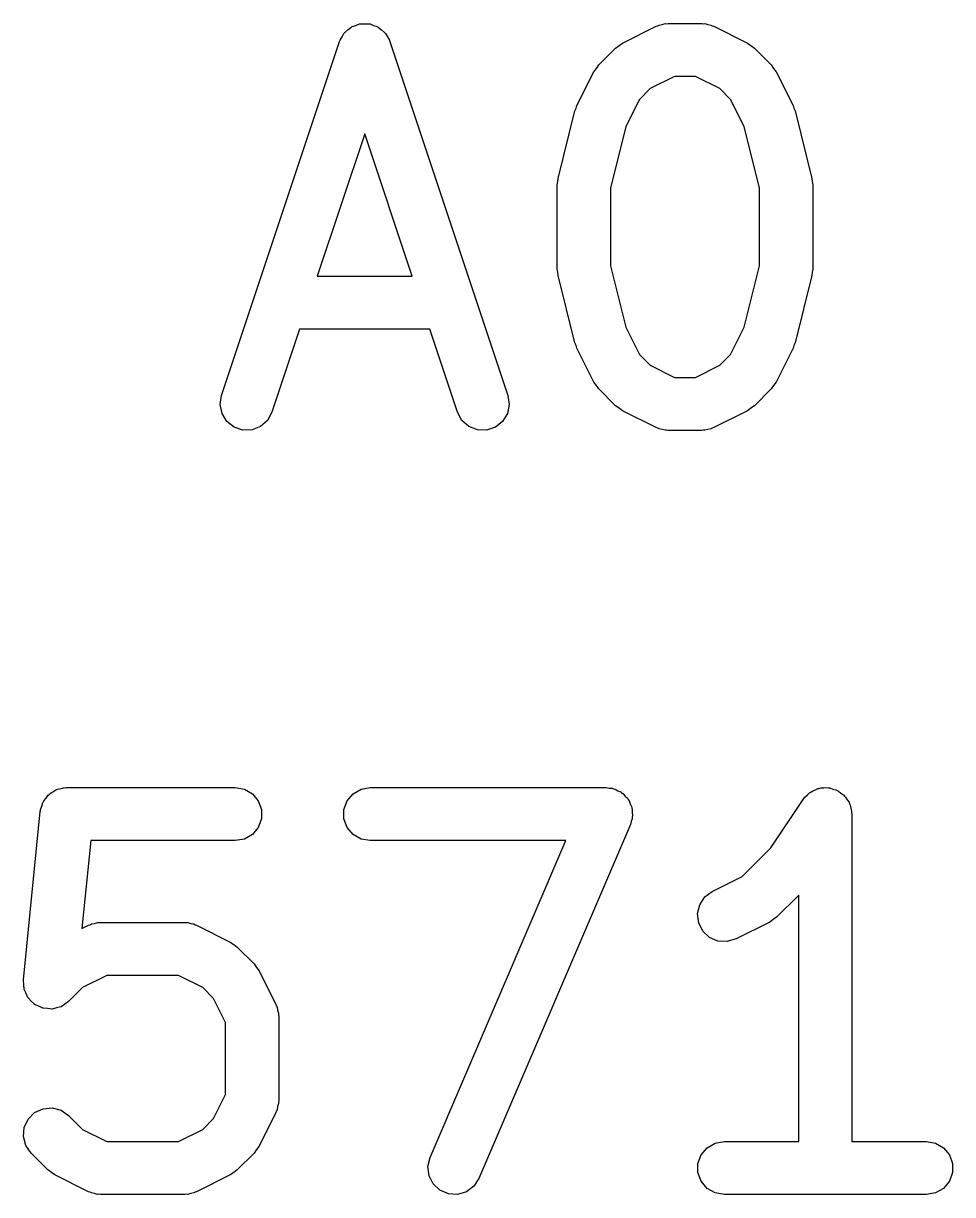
# Model space of a CAD drawing. Extents: x 51.7 to 146.1, y -97.1 to -36.3.
# Drawn here: x 83.046 to 85.671, y -66.059 to -62.75 of the extents above; entities that cross this region are included whole.
import ezdxf

# ---------------------------------------------------------------- set-up
doc = ezdxf.new("R2010")
doc.units = 0
doc.header["$MEASUREMENT"] = 0
doc.layers.add('BLACK', color=7, linetype='CONTINUOUS')

msp = doc.modelspace()

# ---------------------------------------------------------------- linework, layer by layer
at = {"layer": 'BLACK', "linetype": 'CONTINUOUS'}
for p, q in [((83.9542, -62.7756), (83.9628, -62.7688)), ((83.9628, -62.7688), (83.9711, -62.7615)), ((83.9711, -62.7615), (83.973, -62.7607)), ((83.973, -62.7607), (83.9746, -62.7594)), ((83.9746, -62.7594), (83.9851, -62.7559)), ((83.9851, -62.7559), (83.9953, -62.7519)), ((83.9953, -62.7519), (83.9974, -62.7518)), ((83.9974, -62.7518), (83.9993, -62.7512)), ((83.9993, -62.7512), (84.0103, -62.7515)), ((84.0103, -62.7515), (84.0213, -62.7512)), ((84.0213, -62.7512), (84.0233, -62.7518)), ((84.0233, -62.7518), (84.0254, -62.7519)), ((84.0254, -62.7519), (84.0356, -62.7559)), ((84.0356, -62.7559), (84.046, -62.7594)), ((84.046, -62.7594), (84.0477, -62.7607)), ((84.0477, -62.7607), (84.0496, -62.7615)), ((84.0496, -62.7615), (84.0578, -62.7688)), ((84.0578, -62.7688), (84.0664, -62.7756)), ((84.7387, -62.8059), (84.8339, -62.7583)), ((84.8339, -62.7583), (84.8381, -62.7571)), ((84.8381, -62.7571), (84.8418, -62.7549)), ((84.8418, -62.7549), (84.8505, -62.7534)), ((84.8505, -62.7534), (84.8589, -62.7509)), ((84.8589, -62.7509), (84.8632, -62.7511)), ((84.8632, -62.7511), (84.8675, -62.7504)), ((84.8675, -62.7504), (84.9627, -62.7504)), ((84.9627, -62.7504), (84.967, -62.7511)), ((84.967, -62.7511), (84.9713, -62.7509)), ((84.9713, -62.7509), (84.9797, -62.7534)), ((84.9797, -62.7534), (84.9884, -62.7549)), ((84.9884, -62.7549), (84.9921, -62.7571)), ((84.9921, -62.7571), (84.9963, -62.7583)), ((84.9963, -62.7583), (85.0915, -62.8059)), ((83.6058, -63.8017), (83.9392, -62.8017)), ((83.9392, -62.8017), (83.9402, -62.7998)), ((83.9402, -62.7998), (83.9406, -62.7978)), ((83.9406, -62.7978), (83.9463, -62.7884)), ((83.9463, -62.7884), (83.9516, -62.7788)), ((83.9516, -62.7788), (83.9531, -62.7774)), ((83.9531, -62.7774), (83.9542, -62.7756)), ((84.0664, -62.7756), (84.0675, -62.7774)), ((84.0675, -62.7774), (84.0691, -62.7788)), ((84.0691, -62.7788), (84.0743, -62.7884)), ((84.0743, -62.7884), (84.0801, -62.7978)), ((84.0801, -62.7978), (84.0805, -62.7998)), ((84.0805, -62.7998), (84.0815, -62.8017)), ((84.0815, -62.8017), (84.4148, -63.8017)), ((84.6716, -62.8676), (84.7192, -62.82)), ((84.7192, -62.82), (84.729, -62.8131)), ((84.729, -62.8131), (84.7387, -62.8059)), ((85.0915, -62.8059), (85.1012, -62.8131)), ((85.1012, -62.8131), (85.111, -62.82)), ((85.111, -62.82), (85.1586, -62.8676)), ((84.6647, -62.8774), (84.6716, -62.8676)), ((85.1586, -62.8676), (85.1655, -62.8774)), ((84.6099, -62.9823), (84.6575, -62.8871)), ((84.6575, -62.8871), (84.6647, -62.8774)), ((84.8852, -62.9004), (84.8167, -62.9346)), ((84.945, -62.9004), (84.8852, -62.9004)), ((85.0135, -62.9346), (84.945, -62.9004)), ((85.1655, -62.8774), (85.1727, -62.8871)), ((85.1727, -62.8871), (85.2203, -62.9823)), ((84.8167, -62.9346), (84.7863, -62.965)), ((85.0439, -62.965), (85.0135, -62.9346)), ((84.7863, -62.965), (84.7478, -63.042)), ((85.0824, -63.042), (85.0439, -62.965)), ((84.5566, -63.1881), (84.6042, -62.9977)), ((84.6042, -62.9977), (84.6076, -62.9902)), ((84.6076, -62.9902), (84.6099, -62.9823)), ((85.2203, -62.9823), (85.2226, -62.9902)), ((85.2226, -62.9902), (85.226, -62.9977)), ((85.226, -62.9977), (85.2736, -63.1881)), ((84.0103, -63.0625), (83.8763, -63.4647)), ((84.1444, -63.4647), (84.0103, -63.0625)), ((84.7478, -63.042), (84.7044, -63.2156)), ((85.1258, -63.2156), (85.0824, -63.042)), ((84.5544, -63.2063), (84.556, -63.1973)), ((84.556, -63.1973), (84.5566, -63.1881)), ((85.2736, -63.1881), (85.2742, -63.1973)), ((85.2742, -63.1973), (85.2758, -63.2063)), ((84.5544, -63.4444), (84.5544, -63.2063)), ((84.7044, -63.2156), (84.7044, -63.4352)), ((85.1258, -63.4352), (85.1258, -63.2156)), ((85.2758, -63.2063), (85.2758, -63.4444)), ((83.8763, -63.4647), (84.1444, -63.4647)), ((84.556, -63.4535), (84.5544, -63.4444)), ((84.5566, -63.4626), (84.556, -63.4535)), ((84.6042, -63.6531), (84.5566, -63.4626)), ((84.7044, -63.4352), (84.7478, -63.6087)), ((85.0824, -63.6087), (85.1258, -63.4352)), ((85.2736, -63.4626), (85.226, -63.6531)), ((85.2742, -63.4535), (85.2736, -63.4626)), ((85.2758, -63.4444), (85.2742, -63.4535)), ((83.8263, -63.6147), (83.7482, -63.8491)), ((84.1944, -63.6147), (83.8263, -63.6147)), ((84.2725, -63.8491), (84.1944, -63.6147)), ((84.7478, -63.6087), (84.7863, -63.6857)), ((85.0439, -63.6857), (85.0824, -63.6087)), ((84.6076, -63.6606), (84.6042, -63.6531)), ((84.6099, -63.6684), (84.6076, -63.6606)), ((85.2226, -63.6606), (85.2203, -63.6684)), ((85.226, -63.6531), (85.2226, -63.6606)), ((84.6575, -63.7637), (84.6099, -63.6684)), ((84.7863, -63.6857), (84.8167, -63.7161)), ((85.0135, -63.7161), (85.0439, -63.6857)), ((85.2203, -63.6684), (85.1727, -63.7637)), ((84.8167, -63.7161), (84.8852, -63.7504)), ((84.945, -63.7504), (85.0135, -63.7161)), ((84.6647, -63.7733), (84.6575, -63.7637)), ((84.8852, -63.7504), (84.945, -63.7504)), ((85.1727, -63.7637), (85.1655, -63.7733)), ((84.6716, -63.7832), (84.6647, -63.7733)), ((84.7192, -63.8308), (84.6716, -63.7832)), ((85.1586, -63.7832), (85.111, -63.8308)), ((85.1655, -63.7733), (85.1586, -63.7832)), ((83.602, -63.8274), (83.6058, -63.8017)), ((83.6072, -63.8529), (83.602, -63.8274)), ((84.4186, -63.8274), (84.4134, -63.8529)), ((84.4148, -63.8017), (84.4186, -63.8274)), ((83.6209, -63.8751), (83.6072, -63.8529)), ((83.7482, -63.8491), (83.7357, -63.872)), ((84.2849, -63.872), (84.2725, -63.8491)), ((84.4134, -63.8529), (84.3998, -63.8751)), ((84.729, -63.8377), (84.7192, -63.8308)), ((84.7387, -63.8448), (84.729, -63.8377)), ((84.8339, -63.8925), (84.7387, -63.8448)), ((85.0915, -63.8448), (84.9963, -63.8925)), ((85.1012, -63.8377), (85.0915, -63.8448)), ((85.111, -63.8308), (85.1012, -63.8377)), ((83.6413, -63.8913), (83.6209, -63.8751)), ((83.666, -63.8996), (83.6413, -63.8913)), ((83.7163, -63.8893), (83.692, -63.8989)), ((83.7357, -63.872), (83.7163, -63.8893)), ((84.3044, -63.8893), (84.2849, -63.872)), ((84.3286, -63.8989), (84.3044, -63.8893)), ((84.3794, -63.8913), (84.3547, -63.8996)), ((84.3998, -63.8751), (84.3794, -63.8913)), ((84.8381, -63.8937), (84.8339, -63.8925)), ((84.8418, -63.8959), (84.8381, -63.8937)), ((84.8505, -63.8974), (84.8418, -63.8959)), ((84.9884, -63.8959), (84.9797, -63.8974)), ((84.9921, -63.8937), (84.9884, -63.8959)), ((84.9963, -63.8925), (84.9921, -63.8937)), ((83.692, -63.8989), (83.666, -63.8996)), ((84.3547, -63.8996), (84.3286, -63.8989)), ((84.8589, -63.8999), (84.8505, -63.8974)), ((84.8632, -63.8996), (84.8589, -63.8999)), ((84.8675, -63.9004), (84.8632, -63.8996)), ((84.9627, -63.9004), (84.8675, -63.9004)), ((84.967, -63.8996), (84.9627, -63.9004)), ((84.9713, -63.8999), (84.967, -63.8996)), ((84.9797, -63.8974), (84.9713, -63.8999)), ((83.1203, -64.9269), (83.1292, -64.9218)), ((83.1292, -64.9218), (83.1377, -64.916)), ((83.1377, -64.916), (83.1404, -64.9153)), ((83.1404, -64.9153), (83.1429, -64.9139)), ((83.1429, -64.9139), (83.153, -64.9121)), ((83.153, -64.9121), (83.1629, -64.9096)), ((83.1629, -64.9096), (83.1657, -64.9099)), ((83.1657, -64.9099), (83.1685, -64.9094)), ((83.1685, -64.9094), (83.6447, -64.9094)), ((83.6447, -64.9094), (83.6704, -64.9139)), ((83.6704, -64.9139), (83.6929, -64.9269)), ((83.9775, -64.9269), (84, -64.9139)), ((84, -64.9139), (84.0257, -64.9094)), ((84.0257, -64.9094), (84.6923, -64.9094)), ((84.6923, -64.9094), (84.7008, -64.9109)), ((84.7008, -64.9109), (84.7095, -64.9114)), ((84.7095, -64.9114), (84.7136, -64.9131)), ((84.7136, -64.9131), (84.718, -64.9139)), ((84.718, -64.9139), (84.7255, -64.9182)), ((84.7255, -64.9182), (84.7334, -64.9216)), ((84.7334, -64.9216), (84.7367, -64.9247)), ((85.267, -64.9239), (85.2707, -64.9221)), ((85.2707, -64.9221), (85.2739, -64.9194)), ((85.2739, -64.9194), (85.2823, -64.9164)), ((85.2823, -64.9164), (85.2903, -64.9124)), ((85.2903, -64.9124), (85.2944, -64.9119)), ((85.2944, -64.9119), (85.2984, -64.9105)), ((85.2984, -64.9105), (85.3073, -64.9105)), ((85.3073, -64.9105), (85.3162, -64.9095)), ((85.3162, -64.9095), (85.3202, -64.9105)), ((85.3202, -64.9105), (85.3244, -64.9105)), ((85.3244, -64.9105), (85.3328, -64.9136)), ((85.3328, -64.9136), (85.3415, -64.9157)), ((85.3415, -64.9157), (85.345, -64.918)), ((85.345, -64.918), (85.3489, -64.9194)), ((85.3489, -64.9194), (85.3557, -64.9252)), ((83.0982, -64.9617), (83.1009, -64.9518)), ((83.1009, -64.9518), (83.1026, -64.9495)), ((83.1026, -64.9495), (83.1036, -64.9469)), ((83.1036, -64.9469), (83.1102, -64.939)), ((83.1102, -64.939), (83.1162, -64.9307)), ((83.1162, -64.9307), (83.1185, -64.9291)), ((83.1185, -64.9291), (83.1203, -64.9269)), ((83.6929, -64.9269), (83.7097, -64.9469)), ((83.7097, -64.9469), (83.7186, -64.9714)), ((83.9518, -64.9714), (83.9607, -64.9469)), ((83.9607, -64.9469), (83.9775, -64.9269)), ((84.7367, -64.9247), (84.7405, -64.9269)), ((84.7405, -64.9269), (84.7461, -64.9335)), ((84.7461, -64.9335), (84.7524, -64.9395)), ((84.7524, -64.9395), (84.7544, -64.9434)), ((84.7544, -64.9434), (84.7573, -64.9469)), ((84.7573, -64.9469), (84.7602, -64.955)), ((84.7602, -64.955), (84.7641, -64.9627)), ((85.1579, -65.0795), (85.249, -64.9428)), ((85.249, -64.9428), (85.2518, -64.9398)), ((85.2518, -64.9398), (85.2539, -64.9362)), ((85.2539, -64.9362), (85.2608, -64.9304)), ((85.2608, -64.9304), (85.267, -64.9239)), ((85.3557, -64.9252), (85.3632, -64.9301)), ((85.3632, -64.9301), (85.3657, -64.9335)), ((85.3657, -64.9335), (85.3688, -64.9362)), ((85.3688, -64.9362), (85.3733, -64.9439)), ((85.3733, -64.9439), (85.3786, -64.9511)), ((85.3786, -64.9511), (85.3798, -64.9551)), ((85.3798, -64.9551), (85.3819, -64.9587)), ((83.0463, -65.4531), (83.0939, -64.9769)), ((83.0939, -64.9769), (83.0947, -64.9742)), ((83.0947, -64.9714), (83.0982, -64.9617)), ((83.0947, -64.9742), (83.0947, -64.9714)), ((83.7186, -64.9714), (83.7186, -64.9974)), ((83.9518, -64.9974), (83.9518, -64.9714)), ((84.7641, -64.9627), (84.7647, -64.9671)), ((84.7647, -64.9671), (84.7662, -64.9714)), ((84.7662, -64.9714), (84.7662, -64.98)), ((84.7662, -64.98), (84.7672, -64.9886)), ((84.7672, -64.9886), (84.7662, -64.9929)), ((85.3819, -64.9587), (85.3834, -64.9675)), ((85.3834, -64.9675), (85.3859, -64.9761)), ((85.3859, -64.9761), (85.3857, -64.9803)), ((85.3857, -64.9803), (85.3864, -64.9844)), ((85.3864, -64.9844), (85.3864, -65.9094)), ((83.7186, -64.9974), (83.7097, -65.0219)), ((83.9607, -65.0219), (83.9518, -64.9974)), ((84.7613, -65.0139), (84.3327, -66.0139)), ((84.7632, -65.0055), (84.7613, -65.0139)), ((84.7662, -64.9974), (84.7632, -65.0055)), ((84.7662, -64.9929), (84.7662, -64.9974)), ((83.6704, -65.0549), (83.6447, -65.0594)), ((83.6929, -65.0418), (83.6704, -65.0549)), ((83.7097, -65.0219), (83.6929, -65.0418)), ((83.9775, -65.0418), (83.9607, -65.0219)), ((84, -65.0549), (83.9775, -65.0418)), ((84.0257, -65.0594), (84, -65.0549)), ((83.2364, -65.0594), (83.2116, -65.3076)), ((83.6447, -65.0594), (83.2364, -65.0594)), ((84.5786, -65.0594), (84.0257, -65.0594)), ((84.1948, -65.9548), (84.5786, -65.0594)), ((85.0765, -65.1608), (85.1579, -65.0795)), ((84.9921, -65.203), (85.0765, -65.1608)), ((84.9569, -65.2403), (84.9712, -65.2185)), ((84.9712, -65.2185), (84.9921, -65.203)), ((85.2364, -65.2131), (85.1739, -65.2755)), ((85.2364, -65.9094), (85.2364, -65.2131)), ((84.9508, -65.2656), (84.9569, -65.2403)), ((84.9538, -65.2915), (84.9508, -65.2656)), ((85.1641, -65.2824), (85.1544, -65.2896)), ((85.1739, -65.2755), (85.1641, -65.2824)), ((83.2116, -65.3076), (83.2302, -65.2983)), ((83.2302, -65.2983), (83.2344, -65.297)), ((83.2344, -65.297), (83.2381, -65.2949)), ((83.2381, -65.2949), (83.2468, -65.2933)), ((83.2468, -65.2933), (83.2552, -65.2908)), ((83.2552, -65.2908), (83.2595, -65.2911)), ((83.2595, -65.2911), (83.2638, -65.2903)), ((83.2638, -65.2903), (83.5019, -65.2903)), ((83.5019, -65.2903), (83.5061, -65.2911)), ((83.5061, -65.2911), (83.5104, -65.2908)), ((83.5104, -65.2908), (83.5189, -65.2933)), ((83.5189, -65.2933), (83.5275, -65.2949)), ((83.5275, -65.2949), (83.5313, -65.297)), ((83.5313, -65.297), (83.5354, -65.2983)), ((83.5354, -65.2983), (83.6306, -65.3459)), ((84.9654, -65.3148), (84.9538, -65.2915)), ((84.9843, -65.3327), (84.9654, -65.3148)), ((85.1544, -65.2896), (85.0592, -65.3372)), ((83.6306, -65.3459), (83.6403, -65.353)), ((85.0082, -65.343), (84.9843, -65.3327)), ((85.0342, -65.3446), (85.0082, -65.343)), ((85.0592, -65.3372), (85.0342, -65.3446)), ((83.6403, -65.353), (83.6501, -65.3599)), ((83.6501, -65.3599), (83.6977, -65.4075)), ((83.6977, -65.4075), (83.7046, -65.4174)), ((83.7046, -65.4174), (83.7118, -65.427)), ((83.2815, -65.4403), (83.2129, -65.4746)), ((83.4842, -65.4403), (83.2815, -65.4403)), ((83.5527, -65.4746), (83.4842, -65.4403)), ((83.7118, -65.427), (83.7594, -65.5223)), ((83.0462, -65.454), (83.0463, -65.4536)), ((83.0473, -65.4665), (83.0462, -65.454)), ((83.0463, -65.4536), (83.0463, -65.4531)), ((83.0482, -65.4791), (83.0473, -65.4665)), ((83.0484, -65.4795), (83.0482, -65.4791)), ((83.0485, -65.48), (83.0484, -65.4795)), ((83.0538, -65.4914), (83.0485, -65.48)), ((83.2129, -65.4746), (83.1739, -65.5136)), ((83.5831, -65.505), (83.5527, -65.4746)), ((83.0589, -65.5028), (83.0538, -65.4914)), ((83.0593, -65.5032), (83.0589, -65.5028)), ((83.0595, -65.5036), (83.0593, -65.5032)), ((83.0684, -65.5125), (83.0595, -65.5036)), ((83.0771, -65.5215), (83.0684, -65.5125)), ((83.1733, -65.5143), (83.1629, -65.5213)), ((83.1736, -65.5139), (83.1733, -65.5143)), ((83.1739, -65.5136), (83.1736, -65.5139)), ((83.6173, -65.5735), (83.5831, -65.505)), ((83.0776, -65.5217), (83.0771, -65.5215)), ((83.0779, -65.522), (83.0776, -65.5217)), ((83.0893, -65.5273), (83.0779, -65.522)), ((83.1006, -65.5328), (83.0893, -65.5273)), ((83.1011, -65.5328), (83.1006, -65.5328)), ((83.1015, -65.533), (83.1011, -65.5328)), ((83.114, -65.5341), (83.1015, -65.533)), ((83.1265, -65.5354), (83.114, -65.5341)), ((83.127, -65.5352), (83.1265, -65.5354)), ((83.1274, -65.5353), (83.127, -65.5352)), ((83.1395, -65.532), (83.1274, -65.5353)), ((83.1518, -65.5289), (83.1395, -65.532)), ((83.1521, -65.5287), (83.1518, -65.5289)), ((83.1526, -65.5285), (83.1521, -65.5287)), ((83.1629, -65.5213), (83.1526, -65.5285)), ((83.7594, -65.5223), (83.7606, -65.5264)), ((83.7606, -65.5264), (83.7628, -65.5302)), ((83.7628, -65.5302), (83.7643, -65.5388)), ((83.7643, -65.5388), (83.7668, -65.5472)), ((83.7668, -65.5472), (83.7666, -65.5515)), ((83.6173, -65.7762), (83.6173, -65.5735)), ((83.7666, -65.5515), (83.7673, -65.5558)), ((83.7673, -65.5558), (83.7673, -65.7939)), ((83.5831, -65.8447), (83.6173, -65.7762)), ((83.1015, -65.8167), (83.1274, -65.8144)), ((83.1274, -65.8144), (83.1526, -65.8212)), ((83.7643, -65.8109), (83.7628, -65.8196)), ((83.7668, -65.8025), (83.7643, -65.8109)), ((83.7673, -65.7939), (83.7666, -65.7982)), ((83.7666, -65.7982), (83.7668, -65.8025)), ((83.0485, -65.8697), (83.0595, -65.8461)), ((83.0595, -65.8461), (83.0779, -65.8277)), ((83.0779, -65.8277), (83.1015, -65.8167)), ((83.1526, -65.8212), (83.1739, -65.8361)), ((83.1739, -65.8361), (83.2129, -65.8751)), ((83.5527, -65.8751), (83.5831, -65.8447)), ((83.7594, -65.8274), (83.7118, -65.9227)), ((83.7606, -65.8233), (83.7594, -65.8274)), ((83.7628, -65.8196), (83.7606, -65.8233)), ((83.0462, -65.8957), (83.0485, -65.8697)), ((83.2129, -65.8751), (83.2815, -65.9094)), ((83.4842, -65.9094), (83.5527, -65.8751)), ((83.0529, -65.9208), (83.0462, -65.8957)), ((83.2815, -65.9094), (83.4842, -65.9094)), ((84.9775, -65.9269), (85, -65.9139)), ((85, -65.9139), (85.0257, -65.9094)), ((85.0257, -65.9094), (85.2364, -65.9094)), ((85.3864, -65.9094), (85.5971, -65.9094)), ((85.5971, -65.9094), (85.6227, -65.9139)), ((85.6227, -65.9139), (85.6453, -65.9269)), ((83.0679, -65.9422), (83.0529, -65.9208)), ((83.1155, -65.9898), (83.0679, -65.9422)), ((83.6977, -65.9422), (83.6501, -65.9898)), ((83.7046, -65.9323), (83.6977, -65.9422)), ((83.7118, -65.9227), (83.7046, -65.9323)), ((84.9518, -65.9714), (84.9607, -65.9469)), ((84.9607, -65.9469), (84.9775, -65.9269)), ((85.6453, -65.9269), (85.662, -65.9469)), ((85.662, -65.9469), (85.671, -65.9714)), ((84.1889, -65.9802), (84.1948, -65.9548)), ((84.192, -66.0061), (84.1889, -65.9802)), ((84.9518, -65.9974), (84.9518, -65.9714)), ((85.671, -65.9714), (85.671, -65.9974)), ((83.1253, -65.9967), (83.1155, -65.9898)), ((83.135, -66.0038), (83.1253, -65.9967)), ((83.2302, -66.0515), (83.135, -66.0038)), ((83.6306, -66.0038), (83.5354, -66.0515)), ((83.6403, -65.9967), (83.6306, -66.0038)), ((83.6501, -65.9898), (83.6403, -65.9967)), ((84.2037, -66.0293), (84.192, -66.0061)), ((84.3327, -66.0139), (84.3184, -66.0357)), ((84.9607, -66.0219), (84.9518, -65.9974)), ((85.671, -65.9974), (85.662, -66.0219)), ((84.2227, -66.0471), (84.2037, -66.0293)), ((84.2466, -66.0574), (84.2227, -66.0471)), ((84.3184, -66.0357), (84.2976, -66.0513)), ((84.9775, -66.0418), (84.9607, -66.0219)), ((85, -66.0549), (84.9775, -66.0418)), ((85.6453, -66.0418), (85.6227, -66.0549)), ((85.662, -66.0219), (85.6453, -66.0418)), ((83.2344, -66.0527), (83.2302, -66.0515)), ((83.2381, -66.0549), (83.2344, -66.0527)), ((83.2468, -66.0564), (83.2381, -66.0549)), ((83.2552, -66.0589), (83.2468, -66.0564)), ((83.2595, -66.0586), (83.2552, -66.0589)), ((83.2638, -66.0594), (83.2595, -66.0586)), ((83.5019, -66.0594), (83.2638, -66.0594)), ((83.5061, -66.0586), (83.5019, -66.0594)), ((83.5104, -66.0589), (83.5061, -66.0586)), ((83.5189, -66.0564), (83.5104, -66.0589)), ((83.5275, -66.0549), (83.5189, -66.0564)), ((83.5313, -66.0527), (83.5275, -66.0549)), ((83.5354, -66.0515), (83.5313, -66.0527)), ((84.2726, -66.0589), (84.2466, -66.0574)), ((84.2976, -66.0513), (84.2726, -66.0589)), ((85.0257, -66.0594), (85, -66.0549)), ((85.5971, -66.0594), (85.0257, -66.0594)), ((85.6227, -66.0549), (85.5971, -66.0594))]:
    msp.add_line(p, q, dxfattribs=at)

doc.saveas('drawing.dxf')
